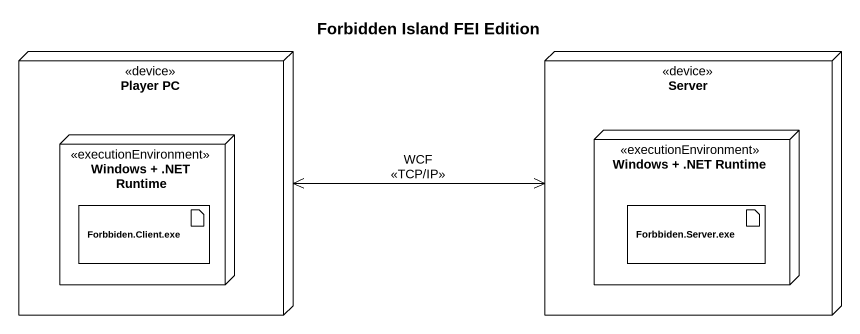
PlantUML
@startuml
title Forbidden Island FEI Edition
node "Player PC" as Player_PC <<device>> {
  node "Windows + .NET Runtime" as Windows_NET_Runtime <<executionEnvironment>> {
    artifact "Forbbiden.Client.exe" as Forbbiden_Client_exe
  }
}
node Server <<device>> {
  node "Windows + .NET Runtime" as Windows_NET_Runtime_2 <<executionEnvironment>> {
    artifact "Forbbiden.Server.exe" as Forbbiden_Server_exe
  }
}
Player_PC <-right-> Server : WCF\n<<TCP/IP>>
@enduml
